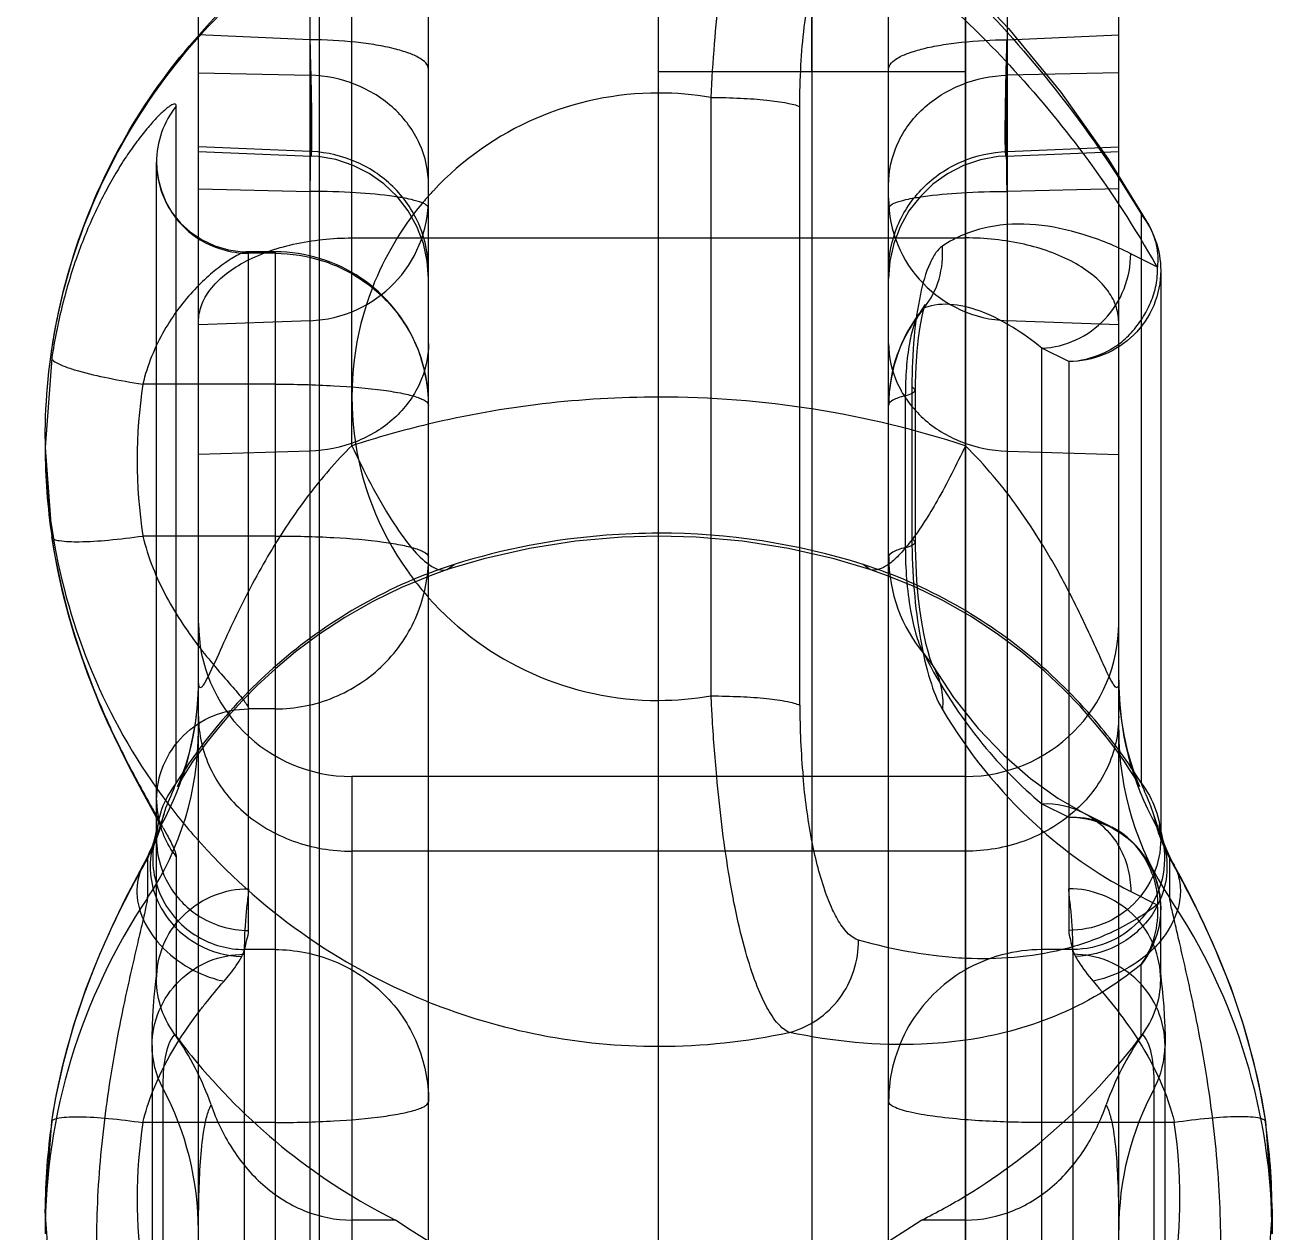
# Model space of a CAD drawing. Header units: millimetres. Extents: x 28656 to 29764, y -21384 to -20601.
# Drawn here: x 28895.568 to 28899.715, y -20852.169 to -20848.153 of the extents above; entities that cross this region are included whole.
import ezdxf

# ---------------------------------------------------------------- set-up
doc = ezdxf.new("R2010")
doc.units = ezdxf.units.MM
doc.header["$LTSCALE"] = 8
doc.layers.add('Cav-cor', color=30, linetype='Continuous')
doc.layers.add('dim', color=3, linetype='Continuous', lineweight=15)

# ---------------------------------------------------------------- blocks, each defined once
blk = doc.blocks.new('20160903.083130')
at = {"layer": 'Cav-cor', "color": 241}
for p, q in [((-0.3644, 24.7715), (-0.3644, 22.2499)), ((-0.4919, 19.723), (-0.4919, 24.5536)), ((-0.7469, 21.9385), (-0.7469, 23.599)), ((-0.2369, 20.3292), (-0.2369, 23.4378)), ((-0.1094, 20.3161), (-0.1094, 23.0304)), ((-0.8744, 20.5544), (-0.8744, 22.7764)), ((-0.7816, 20.65), (-0.7816, 22.6751)), ((-0.6832, 20.652), (-0.6832, 22.6725)), ((-0.3007, 20.6596), (-0.3007, 22.6648)), ((-0.2022, 22.6627), (-0.2022, 20.6616)), ((-0.7742, 22.5634), (-0.7742, 20.7531)), ((-0.3644, 22.2499), (-0.3644, 22.5244)), ((-0.7816, 22.2762), (-0.8744, 22.2802)), ((-0.2022, 22.2762), (-0.1094, 22.2802)), ((-0.8744, 22.2488), (-0.7816, 22.2467)), ((-0.4919, 22.2499), (-0.2369, 22.2499)), ((-0.3644, 22.2499), (-0.3644, 20.7708)), ((-0.1094, 22.2488), (-0.2022, 22.2467)), ((-0.893, 21.6581), (-0.893, 22.2211)), ((-0.4483, 21.7305), (-0.4483, 22.2282)), ((-0.3745, 21.7227), (-0.3745, 22.2204)), ((-0.8745, 22.1834), (-0.7809, 22.1795)), ((-0.7816, 22.1832), (-0.8744, 22.1872)), ((-0.7816, 22.1832), (-0.7809, 22.1795)), ((-0.203, 22.1795), (-0.1094, 22.1834)), ((-0.2022, 22.1832), (-0.203, 22.1795)), ((-0.2022, 22.1832), (-0.1094, 22.1872)), ((-0.9093, 21.4945), (-0.9093, 22.1743)), ((-0.8744, 22.1523), (-0.7816, 22.1501)), ((-0.1094, 22.1523), (-0.2022, 22.1501)), ((-0.0908, 22.1313), (-0.0908, 21.6581)), ((-0.0908, 22.1311), (-0.0844, 22.1221)), ((-0.7469, 22.1114), (-0.2369, 22.1114)), ((-0.8379, 22.0999), (-0.8344, 22.0998)), ((-0.8107, 22.0998), (-0.835, 22.0998)), ((-0.8328, 22.0986), (-0.8344, 22.0998)), ((-0.8107, 22.0986), (-0.8328, 22.0986)), ((-0.8328, 21.5355), (-0.8328, 22.0986)), ((-0.8107, 22.0998), (-0.8107, 21.1395)), ((-0.0776, 22.0873), (-0.0994, 22.0983)), ((-0.0745, 22.0843), (-0.0745, 21.6113)), ((-0.2711, 22.0532), (-0.274, 22.0504)), ((-0.8744, 22.0394), (-0.7816, 22.0426)), ((-0.2022, 22.0426), (-0.1094, 22.0394)), ((-0.1732, 21.1395), (-0.1732, 22.0197)), ((-0.151, 22.0086), (-0.1732, 22.0197)), ((-0.9964, 22.0115), (-1.0019, 21.9372)), ((-0.151, 22.0086), (-0.151, 21.5355)), ((-0.8107, 21.9898), (-0.9207, 21.9898)), ((-0.2813, 21.9878), (-0.2813, 21.8615)), ((-0.2786, 21.985), (-0.2813, 21.9878)), ((-0.2786, 21.985), (-0.2786, 21.8587)), ((-0.2868, 21.9802), (-0.2868, 21.8539)), ((-1.0019, 21.9442), (-1.0019, 21.9372)), ((-1.0019, 21.9372), (-0.9964, 21.8627)), ((-0.7816, 21.9341), (-0.8744, 21.9313)), ((-0.2022, 21.9341), (-0.1094, 21.9313)), ((-0.8107, 21.8635), (-0.9207, 21.8635)), ((-0.2786, 21.8587), (-0.2813, 21.8615)), ((-0.6676, 21.8356), (-0.6819, 21.8305)), ((-0.6676, 21.8356), (-0.6619, 21.8398)), ((-0.3162, 21.8356), (-0.3219, 21.8398)), ((-0.2711, 21.7651), (-0.264, 21.7555)), ((-0.2641, 21.7559), (-0.2638, 21.7552)), ((-0.264, 21.7555), (-0.2639, 21.7555)), ((-0.8107, 21.7197), (-0.8328, 21.7197)), ((-0.8674, 21.6921), (-0.8744, 21.6827)), ((-0.2369, 21.6635), (-0.7469, 21.6635)), ((-0.7469, 21.6635), (-0.7469, 20.3292)), ((-0.9111, 21.6325), (-0.9211, 21.6508)), ((-0.1732, 21.6409), (-0.151, 21.6297)), ((-0.9032, 21.6318), (-0.9117, 21.6065)), ((-0.9057, 21.6224), (-0.9032, 21.6318)), ((-0.1388, 21.6334), (-0.1165, 21.6222)), ((-0.0806, 21.6318), (-0.0721, 21.6066)), ((-0.0806, 21.6318), (-0.0782, 21.6224)), ((-0.9057, 21.6224), (-0.9113, 21.6096)), ((-0.9076, 21.6276), (-0.907, 21.6266)), ((-0.907, 21.6266), (-0.9055, 21.6238)), ((-0.9055, 21.6217), (-0.9054, 21.6213)), ((-0.9039, 21.6209), (-0.9004, 21.6146)), ((-0.1167, 21.6223), (-0.115, 21.6214)), ((-0.0782, 21.6224), (-0.0725, 21.6096)), ((-0.0758, 21.6233), (-0.0758, 21.6234)), ((-0.9113, 21.609), (-0.9117, 21.6064)), ((-0.9116, 21.6088), (-0.9113, 21.6096)), ((-0.9113, 21.6096), (-0.9108, 21.6114)), ((-0.9108, 21.6114), (-0.9113, 21.609)), ((-0.9113, 21.6096), (-0.9113, 21.6096)), ((-0.073, 21.6113), (-0.0725, 21.6096)), ((-0.0725, 21.6096), (-0.0725, 21.6096)), ((-0.9117, 21.6065), (-0.9117, 21.6064)), ((-0.893, 21.5971), (-0.893, 21.4476)), ((-0.2369, 21.6013), (-0.7469, 21.6013)), ((-0.0721, 21.6066), (-0.0721, 21.6065)), ((-0.9169, 21.5951), (-0.9204, 21.5897)), ((-0.9169, 21.5951), (-0.9169, 21.5623)), ((-0.0669, 21.5623), (-0.0669, 21.5951)), ((-0.0669, 21.5951), (-0.0634, 21.5897)), ((-0.0994, 21.5679), (-0.0774, 21.5568)), ((-0.0745, 21.4944), (-0.0745, 21.5539)), ((-0.8364, 21.5156), (-0.8364, 21.1407)), ((-0.8107, 21.5196), (-0.836, 21.5196)), ((-0.1478, 21.5196), (-0.1732, 21.5196)), ((-0.1474, 21.1407), (-0.1474, 21.5156)), ((-0.0908, 21.4476), (-0.0908, 21.5072)), ((-0.9093, 21.4947), (-0.9092, 21.4984)), ((-0.0745, 21.4944), (-0.0746, 21.4984)), ((-0.913, 21.4398), (-0.913, 21.0649)), ((-0.0709, 21.0649), (-0.0709, 21.4398)), ((-0.9041, 21.4044), (-0.9041, 21.0295)), ((-0.0798, 21.0295), (-0.0798, 21.4044)), ((-1.0019, 21.302), (-0.9964, 21.3765)), ((-0.8107, 21.3757), (-0.9207, 21.3757)), ((-0.0631, 21.3757), (-0.1732, 21.3757)), ((0.0125, 21.3765), (0.0181, 21.302)), ((-1.0019, 21.302), (-1.0019, 21.2831)), ((-0.9964, 21.2278), (-1.0019, 21.302)), ((0.0181, 21.302), (0.0125, 21.2278)), ((0.0181, 21.302), (0.0181, 21.2831)), ((-0.7106, 21.2946), (-0.7469, 21.2946)), ((-0.2369, 21.2946), (-0.2732, 21.2946))]:
    blk.add_line(p, q, dxfattribs=at)
for points in [[(-0.3548, 22.4259), (-0.3009, 22.3837), (-0.2489, 22.3362), (-0.2011, 22.2857), (-0.1575, 22.2325), (-0.1179, 22.1767), (-0.0844, 22.1221)], [(-0.6832, 22.0776), (-0.6842, 22.0922), (-0.6875, 22.1069), (-0.6928, 22.1209), (-0.7002, 22.134), (-0.7094, 22.1459), (-0.7203, 22.1563), (-0.7325, 22.1649), (-0.7459, 22.1717), (-0.7602, 22.1765), (-0.775, 22.179), (-0.7809, 22.1795)], [(-0.203, 22.1795), (-0.2095, 22.179), (-0.2243, 22.1763), (-0.2384, 22.1715), (-0.2517, 22.1647), (-0.2639, 22.156), (-0.2746, 22.1456), (-0.2838, 22.1338), (-0.2911, 22.1207), (-0.2964, 22.1067), (-0.2996, 22.0922), (-0.3007, 22.0776)], [(-0.9093, 22.174), (-0.9091, 22.1682), (-0.9078, 22.1595), (-0.9053, 22.1505), (-0.9015, 22.1413), (-0.8962, 22.1323), (-0.8893, 22.1238), (-0.8811, 22.1162)], [(-0.8811, 22.1162), (-0.8715, 22.1097), (-0.8609, 22.1047), (-0.8496, 22.1014), (-0.8379, 22.0999)], [(-0.2704, 22.0558), (-0.2704, 22.056), (-0.2705, 22.0556), (-0.2712, 22.0537), (-0.2722, 22.0503), (-0.2734, 22.0449), (-0.2748, 22.0375), (-0.2761, 22.0282), (-0.2773, 22.0171), (-0.2781, 22.0045), (-0.2785, 21.9907), (-0.2786, 21.985)], [(-0.274, 22.0503), (-0.2722, 22.0528), (-0.2709, 22.055), (-0.2704, 22.0558)], [(-0.9211, 21.6508), (-0.9252, 21.6585), (-0.9297, 21.6669), (-0.9344, 21.6761), (-0.9394, 21.6862), (-0.9446, 21.697), (-0.95, 21.7086), (-0.9555, 21.7212), (-0.961, 21.7346), (-0.9666, 21.7491), (-0.9721, 21.7645), (-0.9775, 21.7808), (-0.9825, 21.798), (-0.9872, 21.8161), (-0.9914, 21.835), (-0.9951, 21.8546), (-0.9964, 21.8627)], [(-0.4919, 21.8634), (-0.5224, 21.8626), (-0.5609, 21.8592), (-0.5992, 21.8532), (-0.6371, 21.8446), (-0.6676, 21.8356)], [(-0.3162, 21.8356), (-0.3461, 21.8444), (-0.384, 21.8531), (-0.4223, 21.8591), (-0.4608, 21.8626), (-0.4919, 21.8634)], [(-0.2786, 21.8587), (-0.2785, 21.8537), (-0.2781, 21.8397), (-0.2774, 21.8263), (-0.2763, 21.8138), (-0.2749, 21.8023), (-0.2733, 21.7918), (-0.2716, 21.7825), (-0.2699, 21.7744), (-0.2682, 21.7677), (-0.2666, 21.7624), (-0.2652, 21.7585), (-0.2642, 21.7561), (-0.2641, 21.7559)], [(-0.092, 21.6553), (-0.0926, 21.6566), (-0.0941, 21.6592), (-0.0966, 21.6635), (-0.1003, 21.6694), (-0.1052, 21.6767), (-0.1115, 21.6856), (-0.1196, 21.6963), (-0.1294, 21.7082), (-0.1412, 21.7216), (-0.1552, 21.736), (-0.1715, 21.7513), (-0.19, 21.7669), (-0.2105, 21.7822), (-0.2325, 21.7967), (-0.2555, 21.8098), (-0.2789, 21.8211), (-0.3017, 21.8305), (-0.3162, 21.8356)], [(-0.6819, 21.8305), (-0.7056, 21.8208), (-0.7296, 21.8091), (-0.7529, 21.7957), (-0.7744, 21.7815), (-0.7937, 21.7671), (-0.8105, 21.753), (-0.8253, 21.7394), (-0.8382, 21.7263)], [(-0.2639, 21.7555), (-0.2467, 21.7292), (-0.2263, 21.7035), (-0.2048, 21.6811), (-0.1826, 21.6617), (-0.1599, 21.6455), (-0.1388, 21.6334)], [(-0.8918, 21.6553), (-0.8918, 21.6555), (-0.8909, 21.6573), (-0.8894, 21.6608), (-0.8874, 21.6662), (-0.8848, 21.6738), (-0.882, 21.6834), (-0.8793, 21.6949), (-0.877, 21.7078), (-0.8754, 21.722), (-0.8745, 21.7371), (-0.8744, 21.7435)], [(-0.1094, 21.7435), (-0.1093, 21.7377), (-0.1086, 21.7231), (-0.107, 21.7094), (-0.1049, 21.6968), (-0.1023, 21.6855), (-0.0997, 21.676), (-0.0972, 21.6683), (-0.0951, 21.6626), (-0.0934, 21.6585), (-0.0923, 21.6559), (-0.092, 21.6553)], [(-0.8382, 21.7263), (-0.8496, 21.7139), (-0.8593, 21.7024), (-0.8674, 21.6921)], [(-0.8744, 21.6827), (-0.8796, 21.6753), (-0.8838, 21.6688), (-0.8872, 21.6635), (-0.8896, 21.6593), (-0.8911, 21.6568), (-0.8917, 21.6555), (-0.8918, 21.6553)], [(-0.9093, 21.6438), (-0.9093, 21.642), (-0.9088, 21.6355), (-0.908, 21.6302), (-0.907, 21.6262), (-0.9061, 21.6233), (-0.9055, 21.6217)], [(-0.9054, 21.6213), (-0.9054, 21.6213), (-0.9059, 21.6224), (-0.907, 21.6247), (-0.9088, 21.6281), (-0.9111, 21.6325)], [(-0.9117, 21.6065), (-0.9112, 21.6098), (-0.91, 21.6156), (-0.909, 21.6199), (-0.9081, 21.6231)], [(-0.9081, 21.6231), (-0.908, 21.6234), (-0.9082, 21.6228), (-0.9087, 21.6197), (-0.9093, 21.6141), (-0.9093, 21.6112)], [(-0.0758, 21.6234), (-0.0749, 21.6202), (-0.0739, 21.6158), (-0.0727, 21.61), (-0.0721, 21.6066)], [(-0.0745, 21.6112), (-0.0745, 21.6132), (-0.075, 21.6189), (-0.0756, 21.6224), (-0.0758, 21.6233)], [(-0.9204, 21.5897), (-0.9169, 21.5965), (-0.9145, 21.6016), (-0.9128, 21.6056), (-0.9118, 21.6083), (-0.9116, 21.6088)], [(-0.0724, 21.6081), (-0.0728, 21.6101), (-0.073, 21.6112), (-0.073, 21.6113)], [(-0.0725, 21.6096), (-0.0722, 21.6085), (-0.0711, 21.6059), (-0.0695, 21.602), (-0.0672, 21.597), (-0.064, 21.5908)], [(-0.9964, 21.3765), (-0.9932, 21.3951), (-0.9865, 21.4261), (-0.978, 21.4569), (-0.968, 21.4866), (-0.9571, 21.5143), (-0.946, 21.5394), (-0.9353, 21.5615), (-0.9255, 21.5802), (-0.9204, 21.5897)], [(-0.064, 21.5908), (-0.0586, 21.5808), (-0.049, 21.5622), (-0.0383, 21.5404), (-0.0272, 21.5155), (-0.0163, 21.4879), (-0.0063, 21.4582), (0.0024, 21.4272), (0.0092, 21.3961), (0.0125, 21.3765)], [(-0.913, 21.4398), (-0.9129, 21.4472), (-0.9127, 21.4559), (-0.9123, 21.4643), (-0.9118, 21.4725), (-0.9112, 21.4803), (-0.9105, 21.4874), (-0.9098, 21.4934), (-0.9094, 21.4975), (-0.9093, 21.4983)], [(-0.0745, 21.4984), (-0.0744, 21.4975), (-0.074, 21.4933), (-0.0733, 21.4873), (-0.0726, 21.4802), (-0.072, 21.4724), (-0.0715, 21.4642), (-0.0711, 21.4557), (-0.0709, 21.4471), (-0.0709, 21.4398)]]:
    blk.add_lwpolyline(points, dxfattribs=at)
for centre, radius, start, end in [((-0.4921, 21.9758), 0.2561, 89.9484, 136.9346), ((-0.492, 21.9741), 0.2578, 80.2548, 89.9915), ((-0.7851, 22.0805), 0.1028, 87.2015, 88.0584), ((-0.4948, 21.9786), 0.2523, 136.9981, 138.3774), ((-0.7852, 22.1445), 0.102, 272, 359.9989), ((-0.4936, 21.9779), 0.2536, 140.3154, 158.7), ((-0.4951, 21.9789), 0.2518, 138.7889, 140.2752), ((-0.4953, 21.9791), 0.2515, 138.3779, 138.7885), ((-0.1987, 22.1445), 0.102, 180.0011, 268), ((-0.8107, 21.9723), 0.1275, 22.0679, 90), ((-0.4964, 21.9793), 0.2505, 158.7684, 215.3214), ((-0.1751, 21.9722), 0.1255, 139.8356, 179.9696), ((-0.1732, 21.9723), 0.1275, 142.2637, 179.9998), ((-0.8075, 21.9726), 0.1243, 17.9194, 18.4915), ((-0.8093, 21.9721), 0.1261, 0.07, 17.8805), ((-0.4977, 21.9267), 0.4277, 171.5106, 188.4894), ((-0.492, 21.1549), 0.8241, 89.9968, 103.4351), ((-0.4912, 21.1604), 0.8186, 71.904, 90.0498), ((-0.4942, 21.1658), 0.813, 103.4621, 108.1113), ((-0.501, 21.9443), 0.501, 180.0029, 189.3168), ((-0.4993, 21.9373), 0.5026, 180.0063, 188.531), ((-0.4994, 21.9447), 0.5026, 189.3415, 216.2047), ((-0.4913, 21.3024), 0.5635, 72.5084, 90.065), ((-0.1751, 21.8461), 0.1255, 180.0304, 220.1644), ((-0.6559, 21.8777), 0.0465, 231.949, 235.0259), ((-0.4942, 21.9805), 0.253, 215.2505, 217.8721), ((-0.4949, 21.98), 0.2521, 217.8715, 221.6214), ((-0.4922, 21.9828), 0.2561, 221.7006, 270.0555), ((-0.7469, 21.791), 0.1275, 180.0001, 270), ((-0.2369, 21.791), 0.1275, 270, 359.9999), ((-1.1251, 21.7436), 0.2507, 331.0874, 359.9883), ((0.1412, 21.7436), 0.2507, 180.0117, 208.9126), ((-0.492, 21.9846), 0.2578, 270.0084, 279.7452), ((0.2785, 21.7224), 0.653, 179.9704, 185.1913), ((-1.1253, 21.702), 0.2508, 326.1572, 359.9815), ((0.1414, 21.702), 0.2508, 180.0185, 213.8428), ((4.3485, 24.5953), 6.0361, 209.31749, 209.44958), ((-0.8344, 21.6439), 0.0749, 180.1355, 192.6459), ((-0.4962, 21.9469), 0.5065, 216.1899, 221.208), ((-0.8351, 21.6438), 0.0743, 192.6922, 195.5416), ((-0.8334, 21.6443), 0.076, 195.5583, 203.3461), ((-1.8164, 21.1136), 1.0441, 29.074, 29.2528), ((-0.151, 21.5539), 0.0765, 359.9761, 61.8911), ((-0.8461, 21.5885), 0.0685, 162.1014, 164.7973), ((-0.834, 21.6113), 0.0753, 180.0716, 183.3703), ((-0.4937, 21.9495), 0.51, 221.2373, 248.0253), ((-0.5003, 21.283), 0.5016, 146.1562, 179.9853), ((-0.4835, 21.283), 0.5016, 0.0147, 33.8438), ((-0.1732, 21.391), 0.1285, 89.9967, 120.0885), ((-0.4919, 21.9537), 0.5146, 248.019, 269.9993), ((-0.4615, 21.772), 0.54, 216.7931, 219.9241), ((-1.0841, 21.3141), 0.233, 19.1106, 35.2677), ((-0.4921, 21.9552), 0.5161, 270.0159, 282.1755), ((0.1001, 21.3142), 0.2327, 144.7269, 160.8967), ((-1.1251, 21.2861), 0.2506, 0.0108, 28.1468), ((0.1412, 21.2861), 0.2506, 151.8533, 179.9892), ((-0.4993, 21.302), 0.5026, 171.469, 179.9937), ((-0.4977, 21.3126), 0.4277, 171.5106, 188.4894), ((-0.4862, 21.3126), 0.4277, 351.5106, 8.4894), ((-0.4845, 21.302), 0.5026, 0.0063, 8.531), ((-0.4974, 21.7441), 0.5023, 296.5001, 301.3398)]:
    blk.add_arc(centre, radius, start, end, dxfattribs=at)
at = {"layer": 'Cav-cor', "color": 241, "extrusion": (0, 0, -1)}
blk.add_ellipse((-0.4919, 21.9744), major_axis=(0, 0.7525), ratio=0.677726, start_param=2.698405, end_param=3.58478, dxfattribs=at)
at = {"layer": 'Cav-cor', "color": 241}
for points, knots in [([(-0.9145, 22.7466), (-0.9605, 22.6864), (-1.055, 22.562), (-1.2024, 22.3694), (-1.3594, 22.1643), (-1.526, 21.9467), (-1.7006, 21.7183), (-1.8813, 21.4818), (-2.0659, 21.239), (-2.1901, 21.0755), (-2.2529, 20.9933)], [0, 0, 0, 0, 0.102981, 0.212628, 0.329766, 0.454367, 0.585279, 0.72075, 0.859288, 1, 1, 1, 1]), ([(-1.0019, 21.9442), (-1.0019, 21.9774), (-0.9953, 22.0441), (-0.966, 22.14), (-0.9185, 22.2283), (-0.8546, 22.3057), (-0.7768, 22.3692), (-0.6881, 22.4163), (-0.5919, 22.4453), (-0.5252, 22.4518), (-0.4919, 22.4518)], [0, 0, 0, 0, 0.124855, 0.249731, 0.374648, 0.499618, 0.624647, 0.749729, 0.874853, 1, 1, 1, 1]), ([(-1.0019, 21.9442), (-1.0019, 21.9773), (-0.9953, 22.0435), (-0.9661, 22.1388), (-0.9186, 22.2268), (-0.8337, 22.3293), (-0.692, 22.4233), (-0.5582, 22.4494), (-0.4919, 22.4494)], [0, 0, 0, 0, 0.12471, 0.24951, 0.374477, 0.499659, 0.749496, 1, 1, 1, 1]), ([(-0.4483, 22.2282), (-0.4475, 22.2431), (-0.4457, 22.2721), (-0.4417, 22.3137), (-0.4363, 22.3512), (-0.4296, 22.3833), (-0.4217, 22.4091), (-0.4139, 22.426), (-0.4068, 22.4354), (-0.4017, 22.4398), (-0.3964, 22.4421), (-0.3927, 22.4421), (-0.391, 22.4418)], [0, 0, 0, 0, 0.193849, 0.376695, 0.542277, 0.685624, 0.802772, 0.891664, 0.925833, 0.95401, 0.977823, 1, 1, 1, 1]), ([(-0.3832, 22.4378), (-0.3297, 22.4033), (-0.2515, 22.339), (-0.1571, 22.2324), (-0.1122, 22.1675), (-0.0908, 22.1313)], [0, 0, 0, 0, 0.447271, 0.704628, 1, 1, 1, 1]), ([(-0.3745, 22.2204), (-0.3745, 22.2319), (-0.3739, 22.2541), (-0.3713, 22.2857), (-0.3669, 22.3137), (-0.361, 22.3367), (-0.3547, 22.3524), (-0.3488, 22.3615), (-0.3435, 22.3672), (-0.3351, 22.3713), (-0.3284, 22.3684), (-0.3257, 22.3665)], [0, 0, 0, 0, 0.201115, 0.388919, 0.555816, 0.695977, 0.805644, 0.848954, 0.885209, 0.942327, 1, 1, 1, 1]), ([(-0.3257, 22.3665), (-0.2803, 22.3339), (-0.2142, 22.2744), (-0.1338, 22.1781), (-0.0959, 22.1197), (-0.0776, 22.0873)], [0, 0, 0, 0, 0.446019, 0.703569, 1, 1, 1, 1]), ([(-0.6832, 22.2517), (-0.6832, 22.2556), (-0.6902, 22.2613), (-0.7003, 22.2655), (-0.7126, 22.2692), (-0.7273, 22.2721), (-0.7505, 22.2752), (-0.7689, 22.2761), (-0.7816, 22.2762)], [0, 0, 0, 0, 0.112784, 0.207748, 0.328988, 0.473724, 0.637629, 1, 1, 1, 1]), ([(-0.7809, 22.1795), (-0.7807, 22.1795), (-0.7806, 22.1803), (-0.7804, 22.1814), (-0.7803, 22.1837), (-0.7802, 22.1867), (-0.7802, 22.1905), (-0.7801, 22.1972), (-0.7802, 22.2074), (-0.7803, 22.2217), (-0.7806, 22.2382), (-0.7811, 22.2567), (-0.7814, 22.2696), (-0.7816, 22.2762)], [0, 0, 0, 0, 0.004895, 0.018495, 0.040956, 0.072196, 0.112009, 0.160107, 0.279879, 0.428148, 0.600856, 0.793404, 1, 1, 1, 1]), ([(-0.3007, 22.2517), (-0.3007, 22.2556), (-0.2937, 22.2613), (-0.2835, 22.2655), (-0.2712, 22.2692), (-0.2566, 22.2721), (-0.2333, 22.2752), (-0.2149, 22.2761), (-0.2022, 22.2762)], [0, 0, 0, 0, 0.112784, 0.207748, 0.328988, 0.473724, 0.637629, 1, 1, 1, 1]), ([(-0.203, 22.1795), (-0.2031, 22.1795), (-0.2032, 22.1803), (-0.2034, 22.1814), (-0.2035, 22.1837), (-0.2036, 22.1867), (-0.2037, 22.1905), (-0.2037, 22.1972), (-0.2037, 22.2074), (-0.2035, 22.2217), (-0.2032, 22.2382), (-0.2028, 22.2567), (-0.2024, 22.2696), (-0.2022, 22.2762)], [0, 0, 0, 0, 0.004895, 0.018495, 0.040956, 0.072196, 0.112009, 0.160107, 0.279879, 0.428148, 0.600856, 0.793404, 1, 1, 1, 1]), ([(-0.7816, 22.1501), (-0.7813, 22.1691), (-0.7811, 22.2012), (-0.7812, 22.2334), (-0.7816, 22.2467)], [0, 0, 0, 0, 0.588867, 1, 1, 1, 1]), ([(-0.6832, 22.1554), (-0.6832, 22.1671), (-0.6884, 22.1911), (-0.7106, 22.2209), (-0.7432, 22.2411), (-0.7687, 22.2463), (-0.7816, 22.2467)], [0, 0, 0, 0, 0.237355, 0.48218, 0.737369, 1, 1, 1, 1]), ([(-0.3007, 22.1554), (-0.3007, 22.1671), (-0.2954, 22.1911), (-0.2733, 22.2209), (-0.2407, 22.2411), (-0.2151, 22.2463), (-0.2022, 22.2467)], [0, 0, 0, 0, 0.237355, 0.48218, 0.737369, 1, 1, 1, 1]), ([(-0.2022, 22.1501), (-0.2025, 22.1691), (-0.2028, 22.2012), (-0.2027, 22.2334), (-0.2022, 22.2467)], [0, 0, 0, 0, 0.588867, 1, 1, 1, 1]), ([(-0.893, 22.2211), (-0.893, 22.2216), (-0.8931, 22.2224), (-0.8944, 22.223), (-0.8959, 22.2224), (-0.8978, 22.2214), (-0.9002, 22.2197), (-0.9043, 22.2162), (-0.9102, 22.2104), (-0.9178, 22.2017), (-0.9261, 22.1911), (-0.9348, 22.1788), (-0.9435, 22.1649), (-0.9521, 22.1495), (-0.9635, 22.1268), (-0.9763, 22.0955), (-0.9885, 22.0548), (-0.9942, 22.0262), (-0.9964, 22.0115)], [0, 0, 0, 0, 0.005082, 0.009166, 0.015199, 0.02428, 0.036548, 0.051841, 0.090564, 0.13867, 0.194602, 0.257067, 0.325107, 0.397941, 0.474987, 0.639724, 0.815884, 1, 1, 1, 1]), ([(-0.893, 22.2211), (-0.8982, 22.2146), (-0.9065, 22.1996), (-0.9093, 22.1827), (-0.9093, 22.1743)], [0, 0, 0, 0, 0.499975, 1, 1, 1, 1]), ([(-0.4483, 22.2282), (-0.4401, 22.2282), (-0.4247, 22.2278), (-0.4034, 22.2264), (-0.387, 22.2241), (-0.3777, 22.2221), (-0.3745, 22.2204)], [0, 0, 0, 0, 0.328667, 0.624011, 0.854987, 1, 1, 1, 1]), ([(-0.6832, 22.0843), (-0.6832, 22.0968), (-0.6882, 22.1221), (-0.7096, 22.1543), (-0.7417, 22.1765), (-0.7673, 22.1826), (-0.7801, 22.1832)], [0, 0, 0, 0, 0.246631, 0.495201, 0.746519, 1, 1, 1, 1]), ([(-0.3007, 22.0843), (-0.3007, 22.0969), (-0.2955, 22.1225), (-0.2737, 22.1549), (-0.2411, 22.1771), (-0.2152, 22.1828), (-0.2022, 22.1832)], [0, 0, 0, 0, 0.246616, 0.495194, 0.746568, 1, 1, 1, 1]), ([(-0.9093, 22.174), (-0.9093, 22.1617), (-0.9029, 22.1369), (-0.8856, 22.1181), (-0.8753, 22.1113)], [0, 0, 0, 0, 0.499075, 1, 1, 1, 1]), ([(-0.6832, 22.1361), (-0.6832, 22.1372), (-0.6858, 22.1397), (-0.6915, 22.1418), (-0.7006, 22.1441), (-0.7182, 22.147), (-0.7456, 22.1494), (-0.769, 22.1501), (-0.7816, 22.1501)], [0, 0, 0, 0, 0.032334, 0.092899, 0.185381, 0.307536, 0.624511, 1, 1, 1, 1]), ([(-0.3007, 22.1361), (-0.3007, 22.1372), (-0.298, 22.1397), (-0.2923, 22.1418), (-0.2832, 22.1441), (-0.2656, 22.147), (-0.2382, 22.1494), (-0.2149, 22.1501), (-0.2022, 22.1501)], [0, 0, 0, 0, 0.032334, 0.092899, 0.185381, 0.307536, 0.624511, 1, 1, 1, 1]), ([(-0.0908, 22.1311), (-0.0856, 22.1246), (-0.0774, 22.1096), (-0.0745, 22.0927), (-0.0745, 22.0843)], [0, 0, 0, 0, 0.499976, 1, 1, 1, 1]), ([(-0.0994, 22.0983), (-0.1121, 22.1047), (-0.1378, 22.1153), (-0.1779, 22.1238), (-0.2187, 22.1226), (-0.2446, 22.1123), (-0.256, 22.1045)], [0, 0, 0, 0, 0.26083, 0.506574, 0.745977, 1, 1, 1, 1]), ([(-0.0844, 22.1221), (-0.0815, 22.1169), (-0.0772, 22.1054), (-0.0766, 22.0932), (-0.0772, 22.0871)], [0, 0, 0, 0, 0.494173, 1, 1, 1, 1]), ([(-0.8744, 22.0417), (-0.8744, 22.0463), (-0.8726, 22.0559), (-0.8649, 22.0693), (-0.8527, 22.0813), (-0.8303, 22.0959), (-0.7944, 22.1082), (-0.7633, 22.1114), (-0.7469, 22.1114)], [0, 0, 0, 0, 0.087385, 0.182278, 0.28915, 0.409824, 0.688928, 1, 1, 1, 1]), ([(-0.1094, 22.0417), (-0.1094, 22.0463), (-0.1113, 22.0559), (-0.1189, 22.0693), (-0.1311, 22.0813), (-0.1536, 22.0959), (-0.1894, 22.1082), (-0.2206, 22.1114), (-0.2369, 22.1114)], [0, 0, 0, 0, 0.087385, 0.182278, 0.28915, 0.409824, 0.688928, 1, 1, 1, 1]), ([(-0.8344, 22.0998), (-0.8353, 22.0998), (-0.8377, 22.0991), (-0.8437, 22.0964), (-0.8529, 22.0905), (-0.8652, 22.0809), (-0.8783, 22.0683), (-0.8914, 22.0527), (-0.9081, 22.0275), (-0.917, 22.0054), (-0.9207, 21.9898)], [0, 0, 0, 0, 0.019969, 0.050254, 0.135892, 0.246046, 0.373502, 0.514483, 0.667061, 1, 1, 1, 1]), ([(-0.8107, 22.0986), (-0.7974, 22.0986), (-0.7708, 22.0944), (-0.7349, 22.0764), (-0.7062, 22.0483), (-0.6938, 22.0245), (-0.6896, 22.012)], [0, 0, 0, 0, 0.250844, 0.501264, 0.750985, 1, 1, 1, 1]), ([(-0.256, 22.1045), (-0.2581, 22.1031), (-0.2621, 22.0987), (-0.2691, 22.0855), (-0.2755, 22.0618), (-0.2803, 22.0273), (-0.2813, 22.0016), (-0.2813, 21.9878)], [0, 0, 0, 0, 0.06197, 0.143373, 0.366956, 0.660746, 1, 1, 1, 1]), ([(-0.2711, 22.0532), (-0.2655, 22.0603), (-0.2571, 22.0769), (-0.2553, 22.0954), (-0.256, 22.1045)], [0, 0, 0, 0, 0.495705, 1, 1, 1, 1]), ([(-0.1732, 22.0197), (-0.1635, 22.0201), (-0.1439, 22.0249), (-0.1195, 22.0427), (-0.1032, 22.0683), (-0.0994, 22.0884), (-0.0994, 22.0983)], [0, 0, 0, 0, 0.245833, 0.495884, 0.748329, 1, 1, 1, 1]), ([(-0.151, 22.0086), (-0.1413, 22.009), (-0.1267, 22.0127), (-0.1095, 22.0223), (-0.0984, 22.0325), (-0.0894, 22.0445), (-0.0824, 22.0577), (-0.0777, 22.0721), (-0.077, 22.0821), (-0.0772, 22.0871)], [0, 0, 0, 0, 0.244987, 0.370456, 0.495625, 0.621603, 0.748054, 0.873682, 1, 1, 1, 1]), ([(-0.0745, 22.0843), (-0.0745, 22.0745), (-0.0785, 22.0545), (-0.0955, 22.0293), (-0.121, 22.0125), (-0.141, 22.0086), (-0.151, 22.0086)], [0, 0, 0, 0, 0.24882, 0.498345, 0.748947, 1, 1, 1, 1]), ([(-0.1732, 22.0197), (-0.181, 22.026), (-0.1967, 22.0373), (-0.2278, 22.0537), (-0.2558, 22.059), (-0.2711, 22.0532)], [0, 0, 0, 0, 0.282839, 0.540979, 1, 1, 1, 1]), ([(-0.274, 22.0503), (-0.2764, 22.0472), (-0.2802, 22.0384), (-0.2839, 22.0225), (-0.2863, 22.0025), (-0.2868, 21.9879), (-0.2868, 21.9802)], [0, 0, 0, 0, 0.163309, 0.393791, 0.679191, 1, 1, 1, 1]), ([(-0.6832, 22.0236), (-0.6832, 22.0122), (-0.6885, 21.9886), (-0.7107, 21.9592), (-0.7433, 21.9396), (-0.7687, 21.9345), (-0.7816, 21.9341)], [0, 0, 0, 0, 0.23512, 0.47907, 0.735191, 1, 1, 1, 1]), ([(-0.3007, 22.0236), (-0.3007, 22.0122), (-0.2953, 21.9886), (-0.2731, 21.9592), (-0.2406, 21.9396), (-0.2151, 21.9345), (-0.2022, 21.9341)], [0, 0, 0, 0, 0.23512, 0.47907, 0.735191, 1, 1, 1, 1]), ([(-0.9964, 22.0115), (-0.9964, 22.0106), (-0.9943, 22.0085), (-0.99, 22.0062), (-0.9829, 22.0034), (-0.9693, 21.9992), (-0.9483, 21.9944), (-0.9304, 21.9913), (-0.9207, 21.9898)], [0, 0, 0, 0, 0.033754, 0.096829, 0.191541, 0.315173, 0.631583, 1, 1, 1, 1]), ([(-0.8107, 21.9898), (-0.7944, 21.9898), (-0.7643, 21.989), (-0.7289, 21.9862), (-0.7059, 21.9825), (-0.6953, 21.98), (-0.6889, 21.9776), (-0.6854, 21.9758), (-0.6832, 21.9737), (-0.6832, 21.9723)], [0, 0, 0, 0, 0.373262, 0.690798, 0.813757, 0.906771, 0.941313, 0.967824, 1, 1, 1, 1]), ([(-0.2868, 21.9802), (-0.2847, 21.9808), (-0.2818, 21.9816), (-0.2786, 21.9839), (-0.2786, 21.985)], [0, 0, 0, 0, 0.671781, 1, 1, 1, 1]), ([(-0.2868, 21.9802), (-0.2889, 21.9797), (-0.2925, 21.9786), (-0.2972, 21.9766), (-0.3007, 21.9741), (-0.3007, 21.9723)], [0, 0, 0, 0, 0.382133, 0.67222, 1, 1, 1, 1]), ([(-0.7469, 21.9386), (-0.7601, 21.9257), (-0.7846, 21.8972), (-0.8162, 21.8496), (-0.8388, 21.8067), (-0.8549, 21.772), (-0.8625, 21.7548), (-0.8664, 21.7467)], [0, 0, 0, 0, 0.242532, 0.494527, 0.752377, 0.881449, 1, 1, 1, 1]), ([(-0.7469, 21.9385), (-0.737, 21.9172), (-0.7222, 21.8882), (-0.7001, 21.8564), (-0.6897, 21.845), (-0.6846, 21.8411)], [0, 0, 0, 0, 0.607267, 0.833083, 1, 1, 1, 1]), ([(-0.2369, 21.9385), (-0.2442, 21.923), (-0.258, 21.8956), (-0.2768, 21.8653), (-0.2915, 21.8479), (-0.3016, 21.8384), (-0.3114, 21.834), (-0.3162, 21.8356)], [0, 0, 0, 0, 0.38325, 0.68304, 0.796888, 0.886021, 1, 1, 1, 1]), ([(-0.1094, 21.7435), (-0.1094, 21.7425), (-0.1095, 21.7407), (-0.1097, 21.7387), (-0.1108, 21.7368), (-0.113, 21.7387), (-0.1147, 21.7417), (-0.1176, 21.7469), (-0.1206, 21.7535), (-0.124, 21.761), (-0.1276, 21.7689), (-0.1326, 21.7798), (-0.1389, 21.7934), (-0.1469, 21.8097), (-0.1552, 21.8258), (-0.1639, 21.8416), (-0.1761, 21.862), (-0.1984, 21.8959), (-0.2206, 21.9226), (-0.2369, 21.9385)], [0, 0, 0, 0, 0.012313, 0.021394, 0.026719, 0.03346, 0.048748, 0.073047, 0.103825, 0.137822, 0.173531, 0.209969, 0.283753, 0.357753, 0.431538, 0.504926, 0.577837, 0.721902, 1, 1, 1, 1]), ([(-0.9964, 21.8627), (-0.9962, 21.8619), (-0.9939, 21.8603), (-0.9864, 21.8589), (-0.9709, 21.8585), (-0.9479, 21.86), (-0.9302, 21.8622), (-0.9207, 21.8635)], [0, 0, 0, 0, 0.032083, 0.092715, 0.307759, 0.625203, 1, 1, 1, 1]), ([(-0.9964, 21.8629), (-0.99, 21.8207), (-0.973, 21.7599), (-0.9404, 21.6872), (-0.9228, 21.6547), (-0.9145, 21.6398)], [0, 0, 0, 0, 0.536124, 0.784691, 1, 1, 1, 1]), ([(-0.9207, 21.8635), (-0.9186, 21.8546), (-0.913, 21.8372), (-0.9015, 21.8127), (-0.888, 21.7904), (-0.8736, 21.7705), (-0.8595, 21.7532), (-0.8484, 21.7406), (-0.8409, 21.7319), (-0.8368, 21.7269), (-0.8341, 21.723), (-0.8328, 21.7206), (-0.8328, 21.7197)], [0, 0, 0, 0, 0.16156, 0.321466, 0.475514, 0.620674, 0.753558, 0.86852, 0.916328, 0.955327, 0.983579, 1, 1, 1, 1]), ([(-0.8107, 21.8635), (-0.7944, 21.8635), (-0.7643, 21.8628), (-0.7289, 21.8599), (-0.7059, 21.8562), (-0.6953, 21.8537), (-0.6889, 21.8513), (-0.6854, 21.8495), (-0.6832, 21.8474), (-0.6832, 21.846)], [0, 0, 0, 0, 0.373262, 0.690798, 0.813757, 0.906771, 0.941313, 0.967824, 1, 1, 1, 1]), ([(-0.4919, 21.8658), (-0.5065, 21.8658), (-0.5639, 21.8636), (-0.621, 21.8527), (-0.6619, 21.8398)], [0, 0, 0, 0, 0.253446, 1, 1, 1, 1]), ([(-0.2868, 21.8539), (-0.2847, 21.8545), (-0.2818, 21.8553), (-0.2786, 21.8576), (-0.2786, 21.8587)], [0, 0, 0, 0, 0.67176, 1, 1, 1, 1]), ([(-0.2813, 21.8615), (-0.2813, 21.8471), (-0.2801, 21.8191), (-0.2752, 21.7796), (-0.2677, 21.7463), (-0.2605, 21.7269), (-0.256, 21.7193)], [0, 0, 0, 0, 0.296411, 0.578004, 0.819197, 1, 1, 1, 1]), ([(-0.8107, 21.7197), (-0.7941, 21.7197), (-0.7606, 21.7263), (-0.7183, 21.7543), (-0.6898, 21.7963), (-0.6832, 21.8296), (-0.6832, 21.846)], [0, 0, 0, 0, 0.251134, 0.501561, 0.751074, 1, 1, 1, 1]), ([(-0.2868, 21.8539), (-0.2889, 21.8534), (-0.2925, 21.8523), (-0.2972, 21.8503), (-0.3007, 21.8478), (-0.3007, 21.846)], [0, 0, 0, 0, 0.382133, 0.67222, 1, 1, 1, 1]), ([(-0.2868, 21.8539), (-0.2868, 21.8364), (-0.285, 21.8115), (-0.2784, 21.7819), (-0.2739, 21.7698), (-0.2711, 21.7651)], [0, 0, 0, 0, 0.577786, 0.81911, 1, 1, 1, 1]), ([(-0.6619, 21.8398), (-0.6883, 21.8314), (-0.7391, 21.8092), (-0.8048, 21.7631), (-0.8559, 21.7116), (-0.8824, 21.6752), (-0.893, 21.6581)], [0, 0, 0, 0, 0.277064, 0.550571, 0.798162, 1, 1, 1, 1]), ([(-0.6826, 21.8396), (-0.6812, 21.8386), (-0.6768, 21.8359), (-0.671, 21.8344), (-0.6676, 21.8356)], [0, 0, 0, 0, 0.309826, 1, 1, 1, 1]), ([(-0.0908, 21.6581), (-0.1014, 21.6752), (-0.128, 21.7116), (-0.1791, 21.7631), (-0.2447, 21.8092), (-0.2955, 21.8314), (-0.3219, 21.8398)], [0, 0, 0, 0, 0.201861, 0.449444, 0.722942, 1, 1, 1, 1]), ([(-0.2711, 21.7651), (-0.2577, 21.7385), (-0.2284, 21.6937), (-0.1912, 21.6554), (-0.1732, 21.6409)], [0, 0, 0, 0, 0.562142, 1, 1, 1, 1]), ([(-0.2639, 21.7555), (-0.2608, 21.7501), (-0.2562, 21.7383), (-0.2554, 21.7256), (-0.256, 21.7193)], [0, 0, 0, 0, 0.494348, 1, 1, 1, 1]), ([(-0.8664, 21.7467), (-0.8677, 21.7443), (-0.8694, 21.741), (-0.8715, 21.738), (-0.873, 21.737), (-0.8739, 21.738), (-0.8742, 21.7394), (-0.8744, 21.7413), (-0.8744, 21.7427), (-0.8744, 21.7435)], [0, 0, 0, 0, 0.454351, 0.577748, 0.639382, 0.689286, 0.766615, 0.871704, 1, 1, 1, 1]), ([(-0.4436, 21.6635), (-0.4452, 21.6803), (-0.4468, 21.7026), (-0.448, 21.7249), (-0.4483, 21.7305)], [0, 0, 0, 0, 0.751108, 1, 1, 1, 1]), ([(-0.4483, 21.7305), (-0.4401, 21.7305), (-0.4247, 21.7301), (-0.4034, 21.7287), (-0.387, 21.7264), (-0.3777, 21.7243), (-0.3745, 21.7227)], [0, 0, 0, 0, 0.328667, 0.62401, 0.854987, 1, 1, 1, 1]), ([(-0.9093, 21.6439), (-0.9093, 21.6538), (-0.9053, 21.6737), (-0.8883, 21.699), (-0.8629, 21.7158), (-0.8428, 21.7197), (-0.8328, 21.7197)], [0, 0, 0, 0, 0.24882, 0.498345, 0.748947, 1, 1, 1, 1]), ([(-0.8744, 21.7133), (-0.8744, 21.6986), (-0.8674, 21.6684), (-0.8385, 21.6312), (-0.7962, 21.6069), (-0.7634, 21.6013), (-0.7469, 21.6013)], [0, 0, 0, 0, 0.234828, 0.478816, 0.7352, 1, 1, 1, 1]), ([(-0.256, 21.7193), (-0.2351, 21.6839), (-0.1883, 21.626), (-0.1281, 21.5824), (-0.0994, 21.5679)], [0, 0, 0, 0, 0.560838, 1, 1, 1, 1]), ([(-0.1094, 21.7133), (-0.1094, 21.6986), (-0.1164, 21.6684), (-0.1454, 21.6312), (-0.1876, 21.6069), (-0.2204, 21.6013), (-0.2369, 21.6013)], [0, 0, 0, 0, 0.234828, 0.478816, 0.7352, 1, 1, 1, 1]), ([(-0.3832, 21.4507), (-0.3868, 21.4521), (-0.3942, 21.4586), (-0.4031, 21.4728), (-0.4119, 21.493), (-0.4238, 21.5303), (-0.4354, 21.5878), (-0.4412, 21.6369), (-0.4436, 21.6635)], [0, 0, 0, 0, 0.051682, 0.125086, 0.222577, 0.343425, 0.644819, 1, 1, 1, 1]), ([(-0.3257, 21.5275), (-0.3319, 21.5293), (-0.3401, 21.5387), (-0.348, 21.5535), (-0.3572, 21.5772), (-0.366, 21.6141), (-0.3703, 21.6459), (-0.3718, 21.6633)], [0, 0, 0, 0, 0.131352, 0.228584, 0.347821, 0.645219, 1, 1, 1, 1]), ([(-0.893, 21.6581), (-0.8982, 21.6515), (-0.9065, 21.6365), (-0.9093, 21.6196), (-0.9093, 21.6113)], [0, 0, 0, 0, 0.499974, 1, 1, 1, 1]), ([(-0.9032, 21.6318), (-0.9027, 21.6337), (-0.8999, 21.6427), (-0.8956, 21.6511), (-0.893, 21.6581)], [0, 0, 0, 0, 0.207422, 1, 1, 1, 1]), ([(-0.0908, 21.6581), (-0.0899, 21.6556), (-0.0863, 21.6469), (-0.0822, 21.6384), (-0.0806, 21.6318)], [0, 0, 0, 0, 0.279407, 1, 1, 1, 1]), ([(-0.0908, 21.6581), (-0.0856, 21.6515), (-0.0774, 21.6365), (-0.0745, 21.6196), (-0.0745, 21.6113)], [0, 0, 0, 0, 0.499977, 1, 1, 1, 1]), ([(-0.151, 21.6297), (-0.1422, 21.6301), (-0.1302, 21.6283), (-0.1193, 21.6236), (-0.1167, 21.6223)], [0, 0, 0, 0, 0.746686, 1, 1, 1, 1]), ([(-0.151, 21.6297), (-0.141, 21.6297), (-0.121, 21.6258), (-0.0955, 21.6089), (-0.0785, 21.5837), (-0.0745, 21.5638), (-0.0745, 21.5539)], [0, 0, 0, 0, 0.251053, 0.501655, 0.75118, 1, 1, 1, 1]), ([(-0.1388, 21.6334), (-0.1271, 21.6275), (-0.1065, 21.6084), (-0.0994, 21.5813), (-0.0994, 21.5679)], [0, 0, 0, 0, 0.494566, 1, 1, 1, 1]), ([(-0.9169, 21.5951), (-0.9155, 21.5979), (-0.9112, 21.6067), (-0.9075, 21.6159), (-0.9057, 21.6224)], [0, 0, 0, 0, 0.311149, 1, 1, 1, 1]), ([(-0.115, 21.6214), (-0.1093, 21.6184), (-0.0987, 21.6107), (-0.0828, 21.5899), (-0.0766, 21.5698), (-0.0772, 21.5567)], [0, 0, 0, 0, 0.247002, 0.495071, 1, 1, 1, 1]), ([(-0.0782, 21.6224), (-0.0777, 21.6206), (-0.0746, 21.6112), (-0.0706, 21.6022), (-0.0669, 21.5951)], [0, 0, 0, 0, 0.189443, 1, 1, 1, 1]), ([(-0.9004, 21.6146), (-0.8985, 21.611), (-0.8959, 21.6061), (-0.8936, 21.6003), (-0.893, 21.598), (-0.893, 21.5971)], [0, 0, 0, 0, 0.642945, 0.858531, 1, 1, 1, 1]), ([(-0.0745, 21.6112), (-0.0745, 21.6014), (-0.0785, 21.5814), (-0.0955, 21.5562), (-0.121, 21.5394), (-0.141, 21.5355), (-0.151, 21.5355)], [0, 0, 0, 0, 0.24882, 0.498345, 0.748947, 1, 1, 1, 1]), ([(-0.0725, 21.6096), (-0.0691, 21.599), (-0.0676, 21.5754), (-0.0823, 21.5432), (-0.11, 21.5203), (-0.1335, 21.5142), (-0.1453, 21.5138)], [0, 0, 0, 0, 0.242078, 0.489549, 0.743594, 1, 1, 1, 1]), ([(-0.9122, 21.6065), (-0.9143, 21.5989), (-0.9158, 21.5826), (-0.9094, 21.5589), (-0.8955, 21.5381), (-0.8822, 21.5278), (-0.8749, 21.5238)], [0, 0, 0, 0, 0.244038, 0.491182, 0.743444, 1, 1, 1, 1]), ([(-0.9117, 21.6064), (-0.9139, 21.5919), (-0.9092, 21.5608), (-0.8878, 21.5378), (-0.8751, 21.5303)], [0, 0, 0, 0, 0.498805, 1, 1, 1, 1]), ([(-0.9092, 21.6068), (-0.9085, 21.5953), (-0.9016, 21.5722), (-0.885, 21.5547), (-0.8753, 21.5482)], [0, 0, 0, 0, 0.49911, 1, 1, 1, 1]), ([(-0.0721, 21.6065), (-0.0705, 21.5958), (-0.0721, 21.5735), (-0.0882, 21.5443), (-0.115, 21.5243), (-0.1369, 21.5196), (-0.1478, 21.5196)], [0, 0, 0, 0, 0.248843, 0.498376, 0.7489, 1, 1, 1, 1]), ([(-0.9964, 21.3763), (-0.9902, 21.4174), (-0.9738, 21.4768), (-0.9423, 21.5482), (-0.9252, 21.5803), (-0.9169, 21.5951)], [0, 0, 0, 0, 0.533334, 0.781964, 1, 1, 1, 1]), ([(-0.9204, 21.5897), (-0.9242, 21.5827), (-0.9278, 21.5655), (-0.9197, 21.5394), (-0.9014, 21.5163), (-0.8842, 21.5049), (-0.8748, 21.5005)], [0, 0, 0, 0, 0.214319, 0.451751, 0.717656, 1, 1, 1, 1]), ([(-0.0634, 21.5897), (-0.0612, 21.5856), (-0.058, 21.5764), (-0.0578, 21.5559), (-0.0695, 21.5296), (-0.0957, 21.5054), (-0.1186, 21.4958), (-0.1307, 21.4933)], [0, 0, 0, 0, 0.104565, 0.213717, 0.454206, 0.723952, 1, 1, 1, 1]), ([(-0.0669, 21.5951), (-0.0586, 21.5803), (-0.0415, 21.5482), (-0.01, 21.4768), (0.0064, 21.4174), (0.0125, 21.3763)], [0, 0, 0, 0, 0.218039, 0.466671, 1, 1, 1, 1]), ([(-0.9092, 21.4984), (-0.9087, 21.508), (-0.904, 21.527), (-0.8868, 21.5508), (-0.8619, 21.5665), (-0.8425, 21.5702), (-0.8329, 21.5702)], [0, 0, 0, 0, 0.248804, 0.498342, 0.748948, 1, 1, 1, 1]), ([(-0.8329, 21.5702), (-0.8331, 21.5656), (-0.8343, 21.5566), (-0.836, 21.5384), (-0.8364, 21.5247), (-0.8364, 21.5156)], [0, 0, 0, 0, 0.250577, 0.500985, 1, 1, 1, 1]), ([(-0.0746, 21.4984), (-0.0751, 21.508), (-0.0799, 21.527), (-0.0971, 21.5508), (-0.122, 21.5665), (-0.1414, 21.5702), (-0.151, 21.5702)], [0, 0, 0, 0, 0.248839, 0.498374, 0.749011, 1, 1, 1, 1]), ([(-0.1474, 21.5156), (-0.1474, 21.5247), (-0.1478, 21.5384), (-0.1495, 21.5566), (-0.1507, 21.5656), (-0.1509, 21.5702)], [0, 0, 0, 0, 0.499015, 0.749424, 1, 1, 1, 1]), ([(-0.9169, 21.5623), (-0.9169, 21.5615), (-0.9174, 21.5591), (-0.9182, 21.5547), (-0.9195, 21.5488), (-0.9218, 21.5389), (-0.9251, 21.5251), (-0.9291, 21.5075), (-0.9333, 21.4891), (-0.9387, 21.4638), (-0.9449, 21.4316), (-0.951, 21.3927), (-0.9556, 21.3535), (-0.9586, 21.3142), (-0.9597, 21.2749), (-0.959, 21.2359), (-0.9565, 21.1971), (-0.9523, 21.1589), (-0.9466, 21.1215), (-0.9406, 21.0911), (-0.9353, 21.0675), (-0.9312, 21.0508), (-0.9271, 21.0352), (-0.9238, 21.0232), (-0.9212, 21.0148), (-0.9196, 21.0098), (-0.9183, 21.0062), (-0.9176, 21.0043), (-0.9172, 21.0037)], [0, 0, 0, 0, 0.004476, 0.012645, 0.023683, 0.036697, 0.066352, 0.098598, 0.132147, 0.166362, 0.235681, 0.305378, 0.375057, 0.44456, 0.513809, 0.582735, 0.651239, 0.719148, 0.78613, 0.851511, 0.883187, 0.91374, 0.942569, 0.968483, 0.9797, 0.989149, 0.9962, 1, 1, 1, 1]), ([(-0.0774, 21.5568), (-0.0895, 21.5476), (-0.1149, 21.5324), (-0.1683, 21.5141), (-0.2099, 21.511), (-0.2369, 21.5122)], [0, 0, 0, 0, 0.270662, 0.520425, 1, 1, 1, 1]), ([(-0.0908, 21.5071), (-0.0857, 21.5141), (-0.078, 21.5302), (-0.0764, 21.548), (-0.0772, 21.5567)], [0, 0, 0, 0, 0.495644, 1, 1, 1, 1]), ([(-0.0666, 21.0037), (-0.0662, 21.0043), (-0.0655, 21.0062), (-0.0642, 21.0098), (-0.0626, 21.0148), (-0.0601, 21.0232), (-0.0567, 21.0352), (-0.0526, 21.0508), (-0.0485, 21.0676), (-0.0432, 21.0911), (-0.0373, 21.1215), (-0.0315, 21.1589), (-0.0273, 21.1971), (-0.0248, 21.2359), (-0.0241, 21.2749), (-0.0253, 21.3142), (-0.0282, 21.3535), (-0.0328, 21.3927), (-0.039, 21.4316), (-0.0452, 21.4638), (-0.0506, 21.4891), (-0.0547, 21.5076), (-0.0588, 21.5251), (-0.062, 21.5389), (-0.0643, 21.5488), (-0.0656, 21.5547), (-0.0665, 21.5591), (-0.0669, 21.5615), (-0.0669, 21.5623)], [0, 0, 0, 0, 0.003796, 0.01085, 0.020309, 0.031521, 0.05745, 0.086282, 0.116835, 0.148514, 0.213895, 0.280878, 0.348787, 0.417292, 0.486218, 0.555468, 0.624972, 0.694651, 0.764349, 0.833667, 0.867885, 0.901427, 0.933674, 0.963322, 0.976325, 0.987359, 0.995529, 1, 1, 1, 1]), ([(-0.0745, 21.5539), (-0.0745, 21.5455), (-0.0774, 21.5287), (-0.0856, 21.5137), (-0.0908, 21.5071)], [0, 0, 0, 0, 0.500028, 1, 1, 1, 1]), ([(-0.836, 21.5196), (-0.8356, 21.5222), (-0.8342, 21.5275), (-0.8328, 21.5328), (-0.8328, 21.5355)], [0, 0, 0, 0, 0.502545, 1, 1, 1, 1]), ([(-0.151, 21.5355), (-0.151, 21.5328), (-0.1496, 21.5275), (-0.1482, 21.5222), (-0.1478, 21.5196)], [0, 0, 0, 0, 0.497442, 1, 1, 1, 1]), ([(-0.3832, 21.4507), (-0.367, 21.4549), (-0.3364, 21.4755), (-0.3255, 21.5105), (-0.3257, 21.5275)], [0, 0, 0, 0, 0.495895, 1, 1, 1, 1]), ([(-0.2369, 21.5122), (-0.2443, 21.5126), (-0.2743, 21.515), (-0.3039, 21.5212), (-0.3257, 21.5275)], [0, 0, 0, 0, 0.246311, 1, 1, 1, 1]), ([(-0.913, 21.4398), (-0.913, 21.4497), (-0.9089, 21.4696), (-0.8919, 21.4948), (-0.8665, 21.5117), (-0.8464, 21.5156), (-0.8364, 21.5156)], [0, 0, 0, 0, 0.248847, 0.4984, 0.748904, 1, 1, 1, 1]), ([(-0.8385, 21.5138), (-0.8382, 21.5144), (-0.8373, 21.5163), (-0.8364, 21.5182), (-0.836, 21.5196)], [0, 0, 0, 0, 0.332468, 1, 1, 1, 1]), ([(-0.8107, 21.5196), (-0.7941, 21.5196), (-0.7606, 21.513), (-0.7183, 21.4849), (-0.6898, 21.443), (-0.6832, 21.4097), (-0.6832, 21.3933)], [0, 0, 0, 0, 0.251141, 0.501574, 0.751093, 1, 1, 1, 1]), ([(-0.1478, 21.5196), (-0.1477, 21.5192), (-0.147, 21.5172), (-0.1461, 21.5153), (-0.1453, 21.5138)], [0, 0, 0, 0, 0.16744, 1, 1, 1, 1]), ([(-0.0709, 21.4398), (-0.0709, 21.4497), (-0.0749, 21.4696), (-0.0919, 21.4948), (-0.1174, 21.5117), (-0.1374, 21.5156), (-0.1474, 21.5156)], [0, 0, 0, 0, 0.248847, 0.4984, 0.748904, 1, 1, 1, 1]), ([(-0.8532, 21.4933), (-0.8515, 21.4952), (-0.8461, 21.5017), (-0.8412, 21.5086), (-0.8385, 21.5138)], [0, 0, 0, 0, 0.309424, 1, 1, 1, 1]), ([(-0.0908, 21.5072), (-0.1124, 21.4893), (-0.1592, 21.4613), (-0.2116, 21.4478), (-0.2368, 21.4442)], [0, 0, 0, 0, 0.524239, 1, 1, 1, 1]), ([(-0.1453, 21.5138), (-0.1446, 21.5124), (-0.1403, 21.5051), (-0.1351, 21.4984), (-0.1307, 21.4933)], [0, 0, 0, 0, 0.186953, 1, 1, 1, 1]), ([(-0.893, 21.4476), (-0.8982, 21.4542), (-0.9065, 21.4693), (-0.9094, 21.4862), (-0.9093, 21.4947)], [0, 0, 0, 0, 0.500455, 1, 1, 1, 1]), ([(-0.8748, 21.5005), (-0.873, 21.4997), (-0.866, 21.4967), (-0.8587, 21.4944), (-0.8532, 21.4933)], [0, 0, 0, 0, 0.25354, 1, 1, 1, 1]), ([(-0.8744, 21.4673), (-0.8726, 21.4697), (-0.8657, 21.4785), (-0.8585, 21.4871), (-0.8532, 21.4933)], [0, 0, 0, 0, 0.266089, 1, 1, 1, 1]), ([(-0.2376, 21.5022), (-0.2564, 21.4913), (-0.2889, 21.4592), (-0.3007, 21.4149), (-0.3007, 21.3933)], [0, 0, 0, 0, 0.501002, 1, 1, 1, 1]), ([(-0.1307, 21.4933), (-0.1168, 21.4773), (-0.0884, 21.4417), (-0.0688, 21.3994), (-0.0631, 21.3757)], [0, 0, 0, 0, 0.464292, 1, 1, 1, 1]), ([(-0.0908, 21.4476), (-0.0856, 21.4542), (-0.0774, 21.4692), (-0.0745, 21.486), (-0.0745, 21.4944)], [0, 0, 0, 0, 0.499974, 1, 1, 1, 1]), ([(-0.9207, 21.3757), (-0.9186, 21.3844), (-0.9081, 21.4173), (-0.8898, 21.4471), (-0.8744, 21.4673)], [0, 0, 0, 0, 0.260233, 1, 1, 1, 1]), ([(-0.8942, 21.4492), (-0.8989, 21.444), (-0.9034, 21.4282), (-0.9041, 21.4129), (-0.9041, 21.4044)], [0, 0, 0, 0, 0.446938, 1, 1, 1, 1]), ([(-0.2368, 21.4442), (-0.2489, 21.4425), (-0.2978, 21.438), (-0.3472, 21.4431), (-0.3832, 21.4507)], [0, 0, 0, 0, 0.248709, 1, 1, 1, 1]), ([(-0.2361, 21.3151), (-0.2077, 21.3324), (-0.1544, 21.3726), (-0.1097, 21.4222), (-0.0899, 21.4486)], [0, 0, 0, 0, 0.501731, 1, 1, 1, 1]), ([(-0.0798, 21.4044), (-0.0798, 21.4129), (-0.0804, 21.4282), (-0.085, 21.4441), (-0.0896, 21.4492)], [0, 0, 0, 0, 0.553068, 1, 1, 1, 1]), ([(-0.8756, 21.4255), (-0.853, 21.3985), (-0.8023, 21.3487), (-0.7423, 21.3104), (-0.7106, 21.2946)], [0, 0, 0, 0, 0.498218, 1, 1, 1, 1]), ([(-0.8744, 21.2862), (-0.8744, 21.2959), (-0.8742, 21.3149), (-0.8731, 21.3425), (-0.871, 21.3643), (-0.8679, 21.3801), (-0.8656, 21.3873), (-0.864, 21.3904)], [0, 0, 0, 0, 0.277131, 0.541746, 0.787141, 0.898904, 1, 1, 1, 1]), ([(-0.864, 21.3904), (-0.8597, 21.3779), (-0.8482, 21.3537), (-0.8223, 21.3225), (-0.7878, 21.3002), (-0.7605, 21.2946), (-0.7469, 21.2946)], [0, 0, 0, 0, 0.24668, 0.495433, 0.746685, 1, 1, 1, 1]), ([(-0.8107, 21.3757), (-0.7944, 21.3757), (-0.7643, 21.3765), (-0.7289, 21.3794), (-0.7059, 21.3831), (-0.6953, 21.3856), (-0.6889, 21.388), (-0.6854, 21.3897), (-0.6832, 21.3919), (-0.6832, 21.3933)], [0, 0, 0, 0, 0.373252, 0.690785, 0.813744, 0.906762, 0.941305, 0.967819, 1, 1, 1, 1]), ([(-0.2376, 21.3781), (-0.2463, 21.3788), (-0.2618, 21.3804), (-0.2796, 21.3833), (-0.2906, 21.3863), (-0.2963, 21.3885), (-0.3007, 21.3912), (-0.3007, 21.3933)], [0, 0, 0, 0, 0.397132, 0.7049, 0.819368, 0.905856, 1, 1, 1, 1]), ([(-0.2369, 21.2946), (-0.2233, 21.2946), (-0.196, 21.3002), (-0.1615, 21.3225), (-0.1357, 21.3537), (-0.1242, 21.3779), (-0.1198, 21.3904)], [0, 0, 0, 0, 0.253315, 0.504566, 0.753321, 1, 1, 1, 1]), ([(-0.1198, 21.3904), (-0.1182, 21.3873), (-0.1159, 21.3801), (-0.1128, 21.3643), (-0.1108, 21.3425), (-0.1096, 21.3149), (-0.1094, 21.2959), (-0.1094, 21.2862)], [0, 0, 0, 0, 0.101097, 0.212862, 0.458258, 0.722871, 1, 1, 1, 1]), ([(-0.9964, 21.3765), (-0.9962, 21.3774), (-0.9939, 21.3789), (-0.9864, 21.3804), (-0.9709, 21.3808), (-0.9479, 21.3793), (-0.9302, 21.3771), (-0.9207, 21.3757)], [0, 0, 0, 0, 0.032084, 0.092716, 0.307761, 0.625205, 1, 1, 1, 1]), ([(0.0125, 21.3765), (0.0124, 21.3774), (0.0101, 21.3789), (0.0026, 21.3804), (-0.0129, 21.3808), (-0.036, 21.3793), (-0.0536, 21.3771), (-0.0631, 21.3757)], [0, 0, 0, 0, 0.032084, 0.092718, 0.307763, 0.625206, 1, 1, 1, 1]), ([(-0.1732, 21.3757), (-0.1788, 21.3757), (-0.2003, 21.3759), (-0.2218, 21.3768), (-0.2376, 21.3781)], [0, 0, 0, 0, 0.260668, 1, 1, 1, 1])]:
    blk.add_open_spline(points, degree=3, knots=knots, dxfattribs=at)
for points in [[(-0.8753, 22.1113), (-0.863, 22.1032), (-0.8476, 22.0986), (-0.8328, 22.0986)], [(-0.6832, 21.9723), (-0.6832, 21.9886), (-0.6864, 22.0051), (-0.6925, 22.0202)], [(-0.1732, 21.6409), (-0.1614, 21.6413), (-0.1492, 21.6387), (-0.1388, 21.6334)], [(-0.893, 21.5971), (-0.8971, 21.6023), (-0.9006, 21.6081), (-0.9032, 21.6142)], [(-0.8753, 21.5482), (-0.863, 21.5401), (-0.8476, 21.5355), (-0.8328, 21.5355)], [(-0.8751, 21.5303), (-0.8635, 21.5234), (-0.8495, 21.5196), (-0.836, 21.5196)], [(-0.8749, 21.5238), (-0.8639, 21.5177), (-0.8511, 21.5142), (-0.8385, 21.5138)], [(-0.9041, 21.4044), (-0.9098, 21.4151), (-0.913, 21.4276), (-0.913, 21.4398)], [(-0.0798, 21.4044), (-0.074, 21.4151), (-0.0709, 21.4276), (-0.0709, 21.4398)]]:
    blk.add_open_spline(points, degree=3, dxfattribs=at)

msp = doc.modelspace()

# ---------------------------------------------------------------- linework, layer by layer
at = {"layer": 'Cav-cor', "color": 241}
msp.add_line((28898.6949, -20703.2659), (28898.6949, -20943.2659), dxfattribs=at)

# ---------------------------------------------------------------- block references
at = {"layer": 'dim', "xscale": 4, "yscale": 4, "zscale": 4}
msp.add_blockref('20160903.083130', (28899.6425, -20937.3073), dxfattribs=at)

doc.saveas('drawing.dxf')
